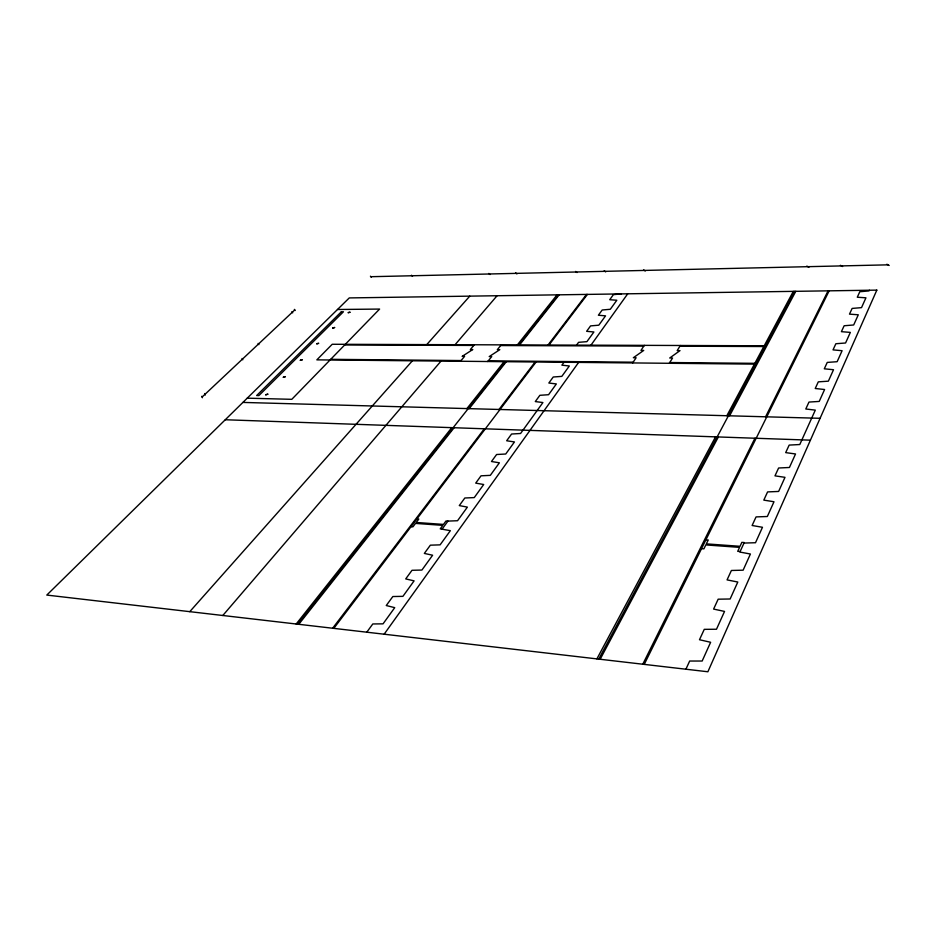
<?xml version="1.0" encoding="UTF-8"?>
<svg xmlns="http://www.w3.org/2000/svg" width="936" height="936" viewBox="0 0 936 936"><rect width="100%" height="100%" fill="white"/><g stroke="black" fill="none" stroke-linecap="round" stroke-linejoin="round"><path stroke-width="1.4" d="M869.357 290.23L869.053 290.921L859.81 291.728L857.282 297.227L865.94 297.812L861.518 307.64L852.123 308.424L849.49 314.133L858.289 314.788L853.69 324.979L844.143 325.751L841.417 331.672L850.344 332.397L845.571 342.997L835.86 343.734L833.028 349.877L842.096 350.707L837.135 361.705L827.248 362.419L824.3 368.807L833.52 369.732L828.36 381.174L818.298 381.853L815.233 388.498L824.593 389.516L819.222 401.427L808.973 402.07L805.791 408.997L815.303 410.12L799.789 444.53L789.165 445.091L785.69 452.615L795.53 453.972L789.434 467.485L778.612 468L774.985 475.851L784.988 477.337L778.635 491.447L767.59 491.915L763.811 500.116L773.99 501.755L767.333 516.508L756.066 516.906L752.111 525.494L762.477 527.284L755.504 542.728L744.015 543.067M685.901 669.217L689.668 661.038L702.164 661.027L710.623 642.283L699.485 639.733L704.27 629.343L716.496 629.238L724.534 611.419L713.606 609.079L718.158 599.192L730.138 598.993L737.79 582.028L727.061 579.887L731.402 570.469L743.125 570.188L750.415 554.018L739.873 552.053L744.26 542.529L741.862 542.365L740.037 546.296L706.329 543.875L708.248 539.99L705.896 539.826M644.237 664.385L829.167 290.827M642.786 664.221L754.942 438.235M765.578 416.801L828.079 290.85M598.747 659.108L794.722 291.342M600.152 659.272L718.357 436.96M729.6 415.806L795.787 291.318M596.887 658.885L715.549 436.855M726.839 415.724L793.307 291.365M669.287 363.285L672.563 358.02L669.72 358.008L679.992 350.626L677.173 350.614L680.355 345.489M632.701 362.922L636.129 357.739L633.356 357.716L643.711 350.438L640.949 350.427L644.296 345.361M384.134 634.21L578.635 362.396M590.955 345.173L627.717 293.81M366.783 632.198L372.797 623.961L383.046 623.844L394.735 607.651L386.252 605.533L392.839 596.536L402.913 596.349L414.098 580.858L405.709 578.916L412.004 570.293L421.914 570.047L432.619 555.223L424.336 553.422L430.361 545.173L440.107 544.857L450.356 530.665L440.224 528.863L442.786 525.365L415.514 523.399L412.905 526.851L410.998 526.711M442.178 529.004L447.958 521.095L457.54 520.732L467.38 507.113L459.284 505.592L464.829 497.999L474.26 497.589L483.701 484.509L475.71 483.116L481.034 475.816L490.312 475.359L499.379 462.805L491.482 461.518L496.606 454.51L505.732 454.018L514.461 441.944L506.657 440.762L511.582 434.023L520.568 433.485L542.915 402.55L535.298 401.567L539.861 395.308L548.578 394.711L556.358 383.935L548.835 383.035L553.235 377.009L561.822 376.377L569.322 365.988L561.881 365.169L564.01 362.255M576.529 345.127L578.577 342.33L586.907 341.652L593.904 331.976L586.626 331.309L590.581 325.892L598.806 325.19L605.557 315.841L598.373 315.233L602.199 310.003L610.295 309.278L616.824 300.245L609.722 299.707L613.419 294.641L621.41 293.904M333.789 628.372L536.106 361.986M548.976 345.033L587.434 294.407M332.643 628.231L484.321 428.793M499.017 409.465L535.135 361.975M548.016 345.033L586.509 294.419M297.66 624.172L505.358 361.694M518.614 344.928L558.254 294.828M298.771 624.3L454.112 427.74M469.205 408.646L506.306 361.694M519.562 344.928L559.155 294.817M296.174 624.008L451.795 427.658M466.912 408.576L504.083 361.67M517.362 344.916L557.049 294.852M487.738 361.518L491.716 356.604L489.224 356.581L499.812 349.678L497.332 349.666L501.216 344.869M460.512 361.249L464.584 356.382L462.15 356.37L472.774 349.537L470.34 349.526L474.318 344.776M222.815 615.49L441.055 361.062M455.083 344.705L497.086 295.741M189.774 611.664L412.402 360.781M426.757 344.6L469.767 296.139M202.117 397.016L294.746 309.945M370.878 276.705L888.018 264.841M337.498 309.5L379.595 309.067L291.798 399.321L247.233 398.174M764.221 345.782L332.221 344.272L316.848 359.857L754.428 364.116M344.682 344.963L473.745 345.442M500.666 345.548L643.816 346.086M679.91 346.215L763.823 346.531M330.712 359.319L461.097 360.559M488.311 360.816L633.192 362.185M669.755 362.524L754.837 363.332M242.915 402.421L820.088 418.298M225.26 419.749L810.412 440.166M416.918 518.907L418.825 519.047L416.227 522.463L443.477 524.417L446.016 520.954L447.958 521.095M701.52 548.671L703.884 548.847L705.814 544.928L739.545 547.373L737.708 551.339L740.13 551.515M886.848 264.233L889.2 265.461M840.411 265.309L842.611 266.514M806.809 266.081L808.915 267.286M643.629 269.861L645.255 271.007M604.188 270.773L605.709 271.908M575.605 271.44L577.044 272.551M515.642 272.821L516.906 273.92M488.826 273.441L490.031 274.529M411.489 275.231L412.495 276.296M370.422 276.19L371.335 277.231M294.36 309.371L295.132 310.506M291.903 311.676L292.675 312.823M258.137 343.395L258.863 344.647M242.073 358.488L242.775 359.787M204.727 393.553L205.37 394.969M201.802 396.302L202.445 397.73M316.766 343.828L318.743 343.29L316.777 343.758M302.351 359.693L300.327 360.278L302.351 359.693M285.375 376.635L283.315 377.231L285.375 376.635M267.801 394.185L265.707 394.793L267.801 394.185M349.959 312.191L348.028 312.694L349.935 312.285M334.608 327.506L332.666 328.068L334.608 327.506M876.833 290.125L707.885 671.767L46.8 595.074L349.28 297.917L876.833 290.125M341.336 311.793L256.663 395.53L258.863 395.577L343.43 311.77L341.336 311.793"/></g></svg>
